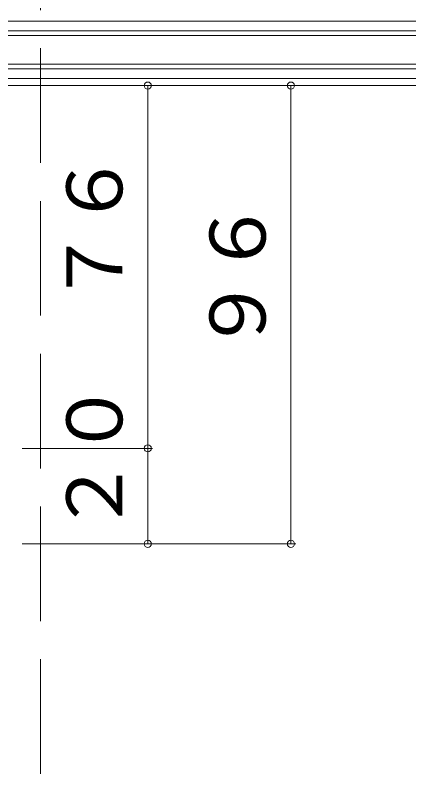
# Model space of a CAD drawing. Units: millimetres, scale not verified. Extents: x -2376 to -396, y -1680 to 1520.
# Drawn here: x -1773.8 to -1691.3, y -1290.9 to -1131.9 of the extents above; entities that cross this region are included whole.
import ezdxf
from ezdxf.enums import TextEntityAlignment as Align

# ---------------------------------------------------------------- set-up
doc = ezdxf.new("R2010")
doc.units = ezdxf.units.MM
doc.header["$LTSCALE"] = 8
doc.linetypes.add('DASHED3', pattern=[4, 3, -1])
for name, color, linetype, lineweight in [('0-4_YKK_D', 6, 'Continuous', 9), ('0-6_YKK_12', 2, 'Continuous', 9), ('0-7_YSS_K', 3, 'Continuous', 9), ('0-8_YKK_13', 4, 'DASHED3', 9)]:
    doc.layers.add(name, color=color, linetype=linetype, lineweight=lineweight)
doc.styles.add('ＭＳ ゴシック', font='')
doc.styles.get('ＭＳ ゴシック').set_extended_font_data('MS Gothic')

msp = doc.modelspace()

# ---------------------------------------------------------------- linework, layer by layer
at = {"layer": '0-4_YKK_D'}
for p, q in [((-1746, -1146.699), (-1746, -1222.702)), ((-1716, -1146.699), (-1716, -1242.702)), ((-1772.306, -1222.702), (-1745, -1222.702)), ((-1771.001, -1222.702), (-1745, -1222.702)), ((-1746, -1222.702), (-1746, -1242.702)), ((-1772.306, -1242.702), (-1715, -1242.702)), ((-1771.001, -1242.702), (-1745, -1242.702))]:
    msp.add_line(p, q, dxfattribs=at)
for centre, start, end in [((-1746, -1146.699), 0, 180), ((-1716, -1146.699), 0, 180), ((-1746, -1146.699), 180, 0), ((-1716, -1146.699), 180, 0), ((-1746, -1222.702), 0, 180), ((-1746, -1222.702), 0, 180), ((-1746, -1222.702), 180, 0), ((-1746, -1222.702), 180, 0), ((-1746, -1242.702), 0, 180), ((-1746, -1242.702), 180, 0), ((-1716, -1242.702), 0, 180), ((-1716, -1242.702), 180, 0)]:
    msp.add_arc(centre, 0.75, start, end, dxfattribs=at)
at = {"layer": '0-6_YKK_12'}
for p, q in [((-628.5, -1133.106), (-2143.5, -1133.199)), ((-628.5, -1145.198), (-2143.5, -1145.198)), ((-628.5, -1146.699), (-2143.5, -1146.699)), ((-960.9, -1146.699), (-1810.9, -1146.699))]:
    msp.add_line(p, q, dxfattribs=at)
at = {"layer": '0-7_YSS_K', "linetype": 'DASHED3'}
msp.add_line((-1768.5, -1290.887), (-1768.5, -1088.784), dxfattribs=at)
at = {"layer": '0-8_YKK_13', "linetype": 'Continuous'}
for p, q in [((-1369.21, -1136.198), (-2138.5, -1136.198)), ((-1369.21, -1135.198), (-2137.5, -1135.198)), ((-2138.5, -1142.198), (-1369.21, -1142.198)), ((-2137.5, -1143.198), (-1369.21, -1143.198))]:
    msp.add_line(p, q, dxfattribs=at)

# ---------------------------------------------------------------- texts
at = {"layer": '0-4_YKK_D', "color": 4, "style": 'ＭＳ ゴシック'}
for s, p in [('７６', (-1747.8, -1192.664)), ('９６', (-1717.8, -1202.663)), ('２０', (-1747.8, -1240.665))]:
    msp.add_text(s, height=11.73, rotation=90, dxfattribs=at).set_placement(p, align=Align.BOTTOM_LEFT)

doc.saveas('drawing.dxf')
